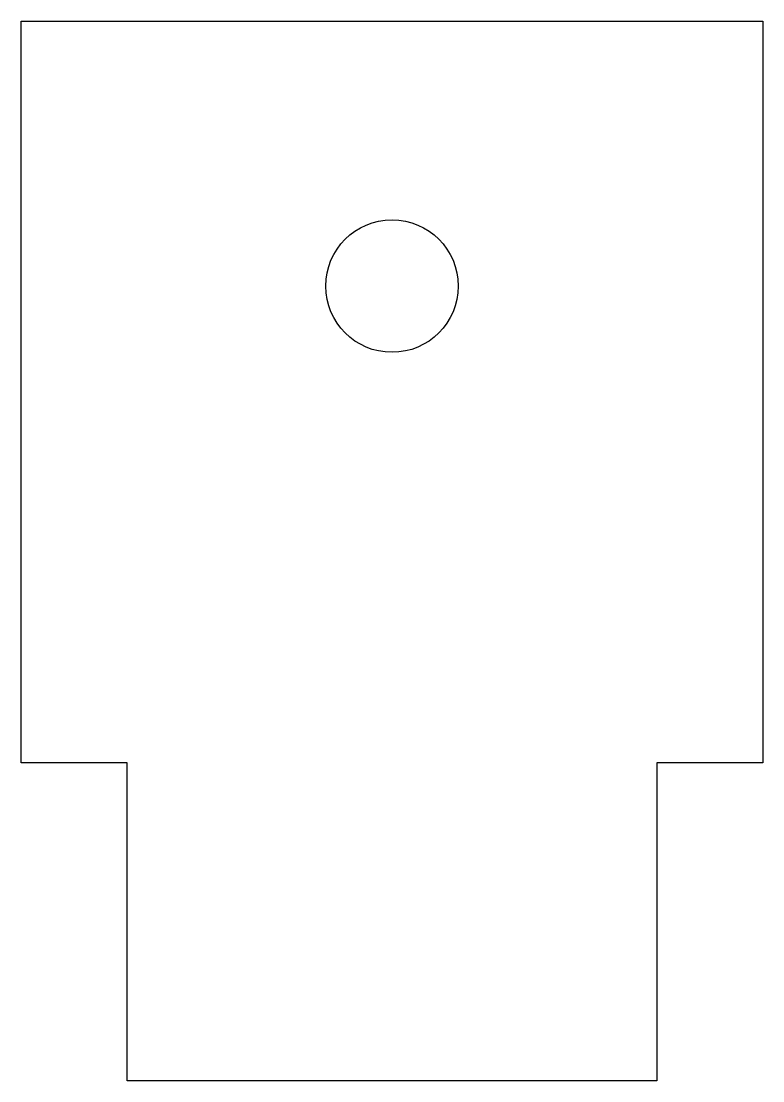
# Model space of a CAD drawing. Header units: millimetres. Extents: x 0 to 14, y 0 to 20.
import ezdxf

# ---------------------------------------------------------------- set-up
doc = ezdxf.new("R2010")
doc.units = ezdxf.units.MM

msp = doc.modelspace()

# ---------------------------------------------------------------- linework, layer by layer
for p, q in [((0, 6), (0, 20)), ((0, 20), (14, 20)), ((14, 20), (14, 6)), ((2, 6), (0, 6)), ((2, 0), (2, 6)), ((14, 6), (12, 6)), ((12, 6), (12, 0)), ((12, 0), (2, 0))]:
    msp.add_line(p, q)
msp.add_circle((7, 15), 1.25)

doc.saveas('drawing.dxf')
